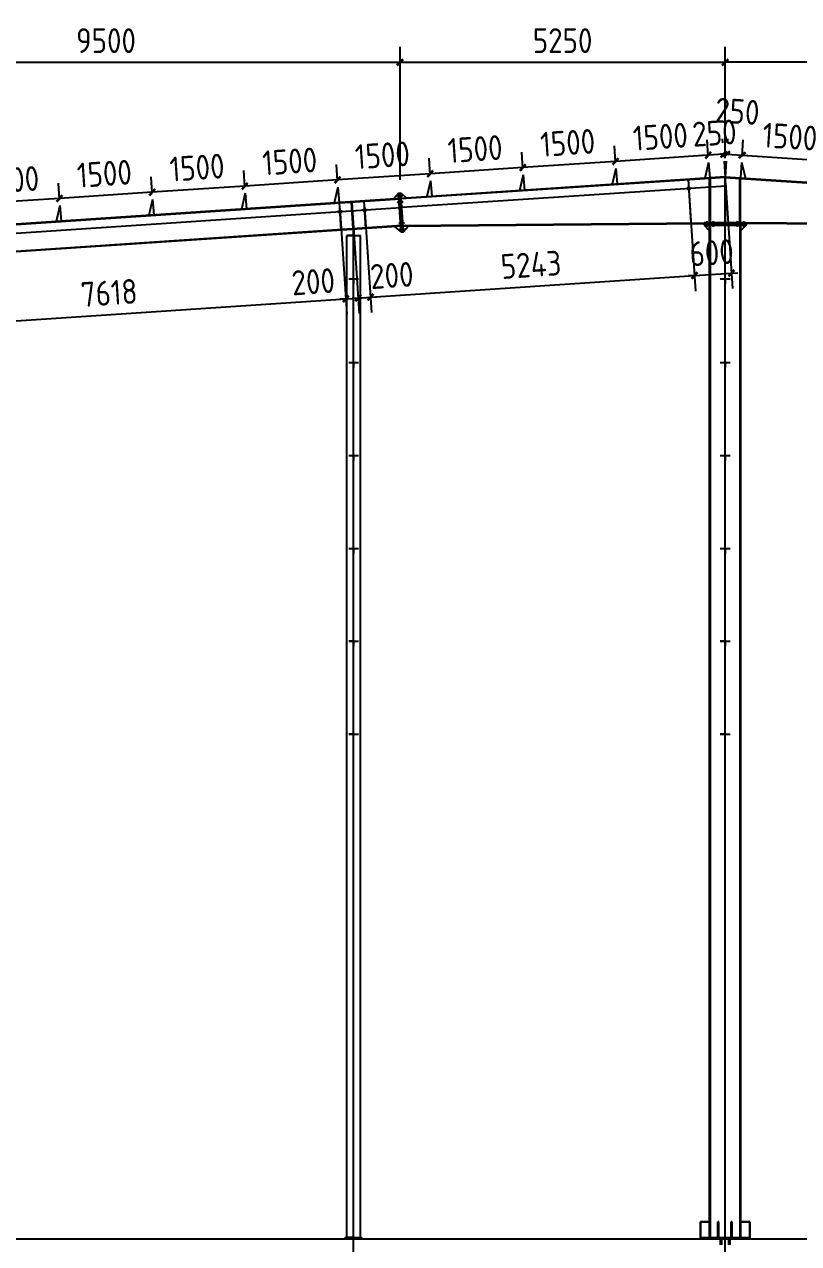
# Model space of a CAD drawing. Extents: x 424415 to 727970, y -73017 to 111783.
# Drawn here: x 677490 to 689995, y 54168 to 73856 of the extents above; entities that cross this region are included whole.
import ezdxf

# ---------------------------------------------------------------- set-up
doc = ezdxf.new("R2010")
doc.units = 0
doc.header["$LTSCALE"] = 1000
doc.header["$MEASUREMENT"] = 0
doc.layers.add('DOTE', color=1, linetype='Continuous')
doc.styles.get("Standard").update_dxf_attribs({"font": 'gbenor.shx', "bigfont": 'gbcbig.shx'})
doc.dimstyles.get("Standard").update_dxf_attribs({"dimscale": 100, "dimtxt": 3.5, "dimasz": 1, "dimexe": 2.5, "dimexo": 3, "dimgap": 1.5, "dimtad": 1, "dimdec": 0, "dimzin": 0, "dimdsep": 46, "dimtxsty": 'Standard', "dimblk": 'ARCHTICK', "dimcen": 0.09, "dimadec": 0, "dimazin": 0, "dimtfac": 1, "dimtdec": 0, "dimtix": 1, "dimtmove": 2, "dimatfit": 3, "dimfxl": 1, "dimtolj": 1, "dimtzin": 0, "dimarcsym": 0})

# ---------------------------------------------------------------- blocks, each defined once
blk = doc.blocks.new('_ArchTick')
at = {"color": 0, "linetype": 'ByBlock', "const_width": 0.4}
blk.add_lwpolyline([(-0.5, -0.5), (0.5, 0.5)], dxfattribs=at)
blk = doc.blocks.new('*D1741')
at = {"color": 3, "lineweight": -2}
for p, q in [((674058, 70711), (674058, 73494)), ((683558, 71344), (683558, 73494)), ((674058, 73244), (683558, 73244))]:
    blk.add_line(p, q, dxfattribs=at)
at = {"layer": 'Defpoints', "color": 0}
for p in [(683558, 73244), (683558, 71044), (674058, 70411)]:
    blk.add_point(p, dxfattribs=at)
at = {"color": 3, "lineweight": -2, "xscale": 100, "yscale": 100, "zscale": 100, "rotation": 180}
blk.add_blockref('_ArchTick', (674058, 73244), dxfattribs=at)
at = {"color": 3, "lineweight": -2, "xscale": 100, "yscale": 100, "zscale": 100}
blk.add_blockref('_ArchTick', (683558, 73244), dxfattribs=at)
at = {"color": 0, "insert": (678808, 73594), "char_height": 400, "attachment_point": 5}
blk.add_mtext('\\A1;9500', dxfattribs=at)
blk = doc.blocks.new('*D1742')
at = {"color": 3, "lineweight": -2}
for p, q in [((683558, 71344), (683558, 73494)), ((688808, 71696), (688808, 73494)), ((683558, 73244), (688808, 73244))]:
    blk.add_line(p, q, dxfattribs=at)
at = {"layer": 'Defpoints', "color": 0}
for p in [(688808, 73244), (688808, 71396), (683558, 71044)]:
    blk.add_point(p, dxfattribs=at)
at = {"color": 3, "lineweight": -2, "xscale": 100, "yscale": 100, "zscale": 100, "rotation": 180}
blk.add_blockref('_ArchTick', (683558, 73244), dxfattribs=at)
at = {"color": 3, "lineweight": -2, "xscale": 100, "yscale": 100, "zscale": 100}
blk.add_blockref('_ArchTick', (688808, 73244), dxfattribs=at)
at = {"color": 0, "insert": (686183, 73594), "char_height": 400, "attachment_point": 5}
blk.add_mtext('\\A1;5250', dxfattribs=at)
blk = doc.blocks.new('*D1739')
at = {"color": 3, "lineweight": -2}
for p, q in [((688808, 71696), (688808, 73494)), ((694058, 71344), (694058, 73494)), ((694058, 73244), (688808, 73244))]:
    blk.add_line(p, q, dxfattribs=at)
at = {"layer": 'Defpoints', "color": 0}
for p in [(688808, 73244), (688808, 71396), (694058, 71044)]:
    blk.add_point(p, dxfattribs=at)
at = {"color": 3, "lineweight": -2, "xscale": 100, "yscale": 100, "zscale": 100, "rotation": 180}
blk.add_blockref('_ArchTick', (688808, 73244), dxfattribs=at)
at = {"color": 3, "lineweight": -2, "xscale": 100, "yscale": 100, "zscale": 100}
blk.add_blockref('_ArchTick', (694058, 73244), dxfattribs=at)
at = {"color": 0, "insert": (691433, 73594), "char_height": 400, "attachment_point": 5}
blk.add_mtext('\\A1;5250', dxfattribs=at)
blk = doc.blocks.new('*D1745')
at = {"color": 3, "lineweight": -2}
for p, q in [((688522, 71928), (688517, 71993)), ((688771, 71945), (688767, 72010)), ((688534, 71744), (688434, 71737)), ((688783, 71761), (688534, 71744)), ((688783, 71761), (688883, 71767))]:
    blk.add_line(p, q, dxfattribs=at)
at = {"layer": 'Defpoints', "color": 0}
for p in [(688534, 71744), (688541, 71629), (688791, 71645)]:
    blk.add_point(p, dxfattribs=at)
at = {"color": 3, "lineweight": -2, "xscale": 100, "yscale": 100, "zscale": 100}
for p, rotation in [((688534, 71744), 3.814074834292158), ((688783, 71761), 183.8140748342922)]:
    blk.add_blockref('_ArchTick', p, dxfattribs=dict(at, rotation=rotation))
at = {"color": 0, "insert": (688635, 72102), "char_height": 400, "attachment_point": 5, "rotation": 3.8141}
blk.add_mtext('\\A1;250', dxfattribs=at)
blk = doc.blocks.new('*D1746')
at = {"color": 3, "lineweight": -2}
for p, q in [((687038, 71629), (687020, 71894)), ((688535, 71728), (688517, 71993)), ((688534, 71744), (687037, 71644))]:
    blk.add_line(p, q, dxfattribs=at)
at = {"layer": 'Defpoints', "color": 0}
for p in [(687037, 71644), (687045, 71529), (688541, 71629)]:
    blk.add_point(p, dxfattribs=at)
at = {"color": 3, "lineweight": -2, "xscale": 100, "yscale": 100, "zscale": 100}
for p, rotation in [((687037, 71644), 183.8140748341314), ((688534, 71744), 3.814074834131418)]:
    blk.add_blockref('_ArchTick', p, dxfattribs=dict(at, rotation=rotation))
at = {"color": 0, "insert": (687762, 72043), "char_height": 400, "attachment_point": 5, "rotation": 3.8141}
blk.add_mtext('\\A1;1500', dxfattribs=at)
blk = doc.blocks.new('*D1747')
at = {"color": 3, "lineweight": -2}
for p, q in [((687038, 71629), (687020, 71894)), ((685541, 71529), (685524, 71794)), ((687037, 71644), (685540, 71544))]:
    blk.add_line(p, q, dxfattribs=at)
at = {"layer": 'Defpoints', "color": 0}
for p in [(685540, 71544), (687045, 71529), (685548, 71429)]:
    blk.add_point(p, dxfattribs=at)
at = {"color": 3, "lineweight": -2, "xscale": 100, "yscale": 100, "zscale": 100}
for p, rotation in [((687037, 71644), 3.814074834131418), ((685540, 71544), 183.8140748341314)]:
    blk.add_blockref('_ArchTick', p, dxfattribs=dict(at, rotation=rotation))
at = {"color": 0, "insert": (686265, 71944), "char_height": 400, "attachment_point": 5, "rotation": 3.8141}
blk.add_mtext('\\A1;1500', dxfattribs=at)
blk = doc.blocks.new('*D1748')
at = {"color": 3, "lineweight": -2}
for p, q in [((684045, 71429), (684027, 71694)), ((685541, 71529), (685524, 71794)), ((685540, 71544), (684044, 71445))]:
    blk.add_line(p, q, dxfattribs=at)
at = {"layer": 'Defpoints', "color": 0}
for p in [(684044, 71445), (684051, 71329), (685548, 71429)]:
    blk.add_point(p, dxfattribs=at)
at = {"color": 3, "lineweight": -2, "xscale": 100, "yscale": 100, "zscale": 100}
for p, rotation in [((684044, 71445), 183.8140748341314), ((685540, 71544), 3.814074834131418)]:
    blk.add_blockref('_ArchTick', p, dxfattribs=dict(at, rotation=rotation))
at = {"color": 0, "insert": (684769, 71844), "char_height": 400, "attachment_point": 5, "rotation": 3.8141}
blk.add_mtext('\\A1;1500', dxfattribs=at)
blk = doc.blocks.new('*D1749')
at = {"color": 3, "lineweight": -2}
for p, q in [((684045, 71429), (684027, 71694)), ((682548, 71329), (682530, 71594)), ((684044, 71445), (682547, 71345))]:
    blk.add_line(p, q, dxfattribs=at)
at = {"layer": 'Defpoints', "color": 0}
for p in [(682547, 71345), (684051, 71329), (682555, 71229)]:
    blk.add_point(p, dxfattribs=at)
at = {"color": 3, "lineweight": -2, "xscale": 100, "yscale": 100, "zscale": 100}
for p, rotation in [((684044, 71445), 3.814074834131418), ((682547, 71345), 183.8140748341314)]:
    blk.add_blockref('_ArchTick', p, dxfattribs=dict(at, rotation=rotation))
at = {"color": 0, "insert": (683272, 71744), "char_height": 400, "attachment_point": 5, "rotation": 3.8141}
blk.add_mtext('\\A1;1500', dxfattribs=at)
blk = doc.blocks.new('*D1750')
at = {"color": 3, "lineweight": -2}
for p, q in [((681051, 71229), (681034, 71495)), ((682548, 71329), (682530, 71594)), ((682547, 71345), (681050, 71245))]:
    blk.add_line(p, q, dxfattribs=at)
at = {"layer": 'Defpoints', "color": 0}
for p in [(681050, 71245), (681058, 71130), (682555, 71229)]:
    blk.add_point(p, dxfattribs=at)
at = {"color": 3, "lineweight": -2, "xscale": 100, "yscale": 100, "zscale": 100}
for p, rotation in [((681050, 71245), 183.8140748341314), ((682547, 71345), 3.814074834131418)]:
    blk.add_blockref('_ArchTick', p, dxfattribs=dict(at, rotation=rotation))
at = {"color": 0, "insert": (681775, 71644), "char_height": 400, "attachment_point": 5, "rotation": 3.8141}
blk.add_mtext('\\A1;1500', dxfattribs=at)
blk = doc.blocks.new('*D1751')
at = {"color": 3, "lineweight": -2}
for p, q in [((681051, 71229), (681034, 71495)), ((679555, 71130), (679537, 71395)), ((681050, 71245), (679554, 71145))]:
    blk.add_line(p, q, dxfattribs=at)
at = {"layer": 'Defpoints', "color": 0}
for p in [(679554, 71145), (681058, 71130), (679561, 71030)]:
    blk.add_point(p, dxfattribs=at)
at = {"color": 3, "lineweight": -2, "xscale": 100, "yscale": 100, "zscale": 100}
for p, rotation in [((681050, 71245), 3.814074834131418), ((679554, 71145), 183.8140748341314)]:
    blk.add_blockref('_ArchTick', p, dxfattribs=dict(at, rotation=rotation))
at = {"color": 0, "insert": (680279, 71544), "char_height": 400, "attachment_point": 5, "rotation": 3.8141}
blk.add_mtext('\\A1;1500', dxfattribs=at)
blk = doc.blocks.new('*D1752')
at = {"color": 3, "lineweight": -2}
for p, q in [((678058, 71030), (678040, 71295)), ((679555, 71130), (679537, 71395)), ((679554, 71145), (678057, 71046))]:
    blk.add_line(p, q, dxfattribs=at)
at = {"layer": 'Defpoints', "color": 0}
for p in [(678057, 71046), (678065, 70930), (679561, 71030)]:
    blk.add_point(p, dxfattribs=at)
at = {"color": 3, "lineweight": -2, "xscale": 100, "yscale": 100, "zscale": 100}
for p, rotation in [((678057, 71046), 183.8140748341314), ((679554, 71145), 3.814074834131418)]:
    blk.add_blockref('_ArchTick', p, dxfattribs=dict(at, rotation=rotation))
at = {"color": 0, "insert": (678782, 71445), "char_height": 400, "attachment_point": 5, "rotation": 3.8141}
blk.add_mtext('\\A1;1500', dxfattribs=at)
blk = doc.blocks.new('*D1753')
at = {"color": 3, "lineweight": -2}
for p, q in [((678058, 71030), (678040, 71295)), ((676561, 70930), (676544, 71195)), ((678057, 71046), (676560, 70946))]:
    blk.add_line(p, q, dxfattribs=at)
at = {"layer": 'Defpoints', "color": 0}
for p in [(676560, 70946), (678065, 70930), (676568, 70830)]:
    blk.add_point(p, dxfattribs=at)
at = {"color": 3, "lineweight": -2, "xscale": 100, "yscale": 100, "zscale": 100}
for p, rotation in [((678057, 71046), 3.814074834131418), ((676560, 70946), 183.8140748341314)]:
    blk.add_blockref('_ArchTick', p, dxfattribs=dict(at, rotation=rotation))
at = {"color": 0, "insert": (677285, 71345), "char_height": 400, "attachment_point": 5, "rotation": 3.8141}
blk.add_mtext('\\A1;1500', dxfattribs=at)
blk = doc.blocks.new('*D1740')
at = {"color": 3, "lineweight": -2}
for p, q in [((688845, 71945), (688850, 72010)), ((689095, 71928), (689099, 71993)), ((688833, 71761), (688733, 71767)), ((688833, 71761), (689083, 71744)), ((689083, 71744), (689182, 71737))]:
    blk.add_line(p, q, dxfattribs=at)
at = {"layer": 'Defpoints', "color": 0}
for p in [(689083, 71744), (688825, 71645), (689075, 71629)]:
    blk.add_point(p, dxfattribs=at)
at = {"color": 3, "lineweight": -2, "xscale": 100, "yscale": 100, "zscale": 100}
for p, rotation in [((688833, 71761), 356.1859251657079), ((689083, 71744), 176.1859251657079)]:
    blk.add_blockref('_ArchTick', p, dxfattribs=dict(at, rotation=rotation))
at = {"color": 0, "insert": (689006, 72452), "char_height": 400, "attachment_point": 5, "rotation": 356.1859}
blk.add_mtext('\\A1;250', dxfattribs=at)
blk = doc.blocks.new('*D1759')
at = {"color": 3, "lineweight": -2}
for p, q in [((689081, 71728), (689099, 71993)), ((690578, 71629), (690596, 71894)), ((689083, 71744), (690579, 71644))]:
    blk.add_line(p, q, dxfattribs=at)
at = {"layer": 'Defpoints', "color": 0}
for p in [(689075, 71629), (690571, 71529), (690579, 71644)]:
    blk.add_point(p, dxfattribs=at)
at = {"color": 3, "lineweight": -2, "xscale": 100, "yscale": 100, "zscale": 100}
for p, rotation in [((689083, 71744), 176.1859251658686), ((690579, 71644), 356.1859251658686)]:
    blk.add_blockref('_ArchTick', p, dxfattribs=dict(at, rotation=rotation))
at = {"color": 0, "insert": (689854, 72043), "char_height": 400, "attachment_point": 5, "rotation": 356.1859}
blk.add_mtext('\\A1;1500', dxfattribs=at)
blk = doc.blocks.new('*D2215')
at = {"color": 3, "lineweight": -2}
for p, q in [((682585, 70881), (682698, 69176)), ((674984, 70374), (675098, 68669)), ((675081, 68918), (682682, 69425))]:
    blk.add_line(p, q, dxfattribs=at)
at = {"layer": 'Defpoints', "color": 0}
for p in [(682578, 70980), (674977, 70474), (682682, 69425)]:
    blk.add_point(p, dxfattribs=at)
at = {"color": 3, "lineweight": -2, "xscale": 100, "yscale": 100, "zscale": 100}
for p, rotation in [((682682, 69425), 3.814074834281624), ((675081, 68918), 183.8140748342816)]:
    blk.add_blockref('_ArchTick', p, dxfattribs=dict(at, rotation=rotation))
at = {"color": 0, "insert": (678858, 69521), "char_height": 400, "attachment_point": 5, "rotation": 3.8141}
blk.add_mtext('\\A1;7618', dxfattribs=at)
blk = doc.blocks.new('*D2216')
at = {"color": 3, "lineweight": -2}
for p, q in [((682585, 70881), (682698, 69176)), ((682784, 70894), (682898, 69189)), ((682682, 69425), (682582, 69419)), ((682682, 69425), (682881, 69438)), ((682881, 69438), (682981, 69445))]:
    blk.add_line(p, q, dxfattribs=at)
at = {"layer": 'Defpoints', "color": 0}
for p in [(682578, 70980), (682778, 70994), (682881, 69438)]:
    blk.add_point(p, dxfattribs=at)
at = {"color": 3, "lineweight": -2, "xscale": 100, "yscale": 100, "zscale": 100}
for p, rotation in [((682881, 69438), 183.8140748342816), ((682682, 69425), 3.814074834281618)]:
    blk.add_blockref('_ArchTick', p, dxfattribs=dict(at, rotation=rotation))
at = {"color": 0, "insert": (682155, 69702), "char_height": 400, "attachment_point": 5, "rotation": 3.8141}
blk.add_mtext('\\A1;200', dxfattribs=at)
blk = doc.blocks.new('*D2217')
at = {"color": 3, "lineweight": -2}
for p, q in [((682784, 70894), (682898, 69189)), ((682984, 70907), (683098, 69202)), ((682881, 69438), (682782, 69432)), ((682881, 69438), (683081, 69452)), ((683081, 69452), (683181, 69458))]:
    blk.add_line(p, q, dxfattribs=at)
at = {"layer": 'Defpoints', "color": 0}
for p in [(682778, 70994), (682977, 71007), (683081, 69452)]:
    blk.add_point(p, dxfattribs=at)
at = {"color": 3, "lineweight": -2, "xscale": 100, "yscale": 100, "zscale": 100}
for p, rotation in [((682881, 69438), 3.814074834281618), ((683081, 69452), 183.8140748342816)]:
    blk.add_blockref('_ArchTick', p, dxfattribs=dict(at, rotation=rotation))
at = {"color": 0, "insert": (683424, 69803), "char_height": 400, "attachment_point": 5, "rotation": 3.8141}
blk.add_mtext('\\A1;200', dxfattribs=at)
blk = doc.blocks.new('*D2218')
at = {"color": 3, "lineweight": -2}
for p, q in [((688216, 71256), (688329, 69551)), ((682984, 70907), (683098, 69202)), ((683081, 69452), (688313, 69801))]:
    blk.add_line(p, q, dxfattribs=at)
at = {"layer": 'Defpoints', "color": 0}
for p in [(688209, 71356), (682977, 71007), (688313, 69801)]:
    blk.add_point(p, dxfattribs=at)
at = {"color": 3, "lineweight": -2, "xscale": 100, "yscale": 100, "zscale": 100}
for p, rotation in [((688313, 69801), 3.814074834281624), ((683081, 69452), 183.8140748342816)]:
    blk.add_blockref('_ArchTick', p, dxfattribs=dict(at, rotation=rotation))
at = {"color": 0, "insert": (685673, 69975), "char_height": 400, "attachment_point": 5, "rotation": 3.8141}
blk.add_mtext('\\A1;5243', dxfattribs=at)
blk = doc.blocks.new('*D2219')
at = {"color": 3, "lineweight": -2}
for p, q in [((688814, 71296), (688928, 69591)), ((688216, 71256), (688329, 69551)), ((688313, 69801), (688213, 69794)), ((688313, 69801), (688911, 69840)), ((688911, 69840), (689011, 69847))]:
    blk.add_line(p, q, dxfattribs=at)
at = {"layer": 'Defpoints', "color": 0}
for p in [(688209, 71356), (688808, 71396), (688911, 69840)]:
    blk.add_point(p, dxfattribs=at)
at = {"color": 3, "lineweight": -2, "xscale": 100, "yscale": 100, "zscale": 100}
for p, rotation in [((688911, 69840), 183.8140748342816), ((688313, 69801), 3.814074834281618)]:
    blk.add_blockref('_ArchTick', p, dxfattribs=dict(at, rotation=rotation))
at = {"color": 0, "insert": (688589, 70170), "char_height": 400, "attachment_point": 5, "rotation": 3.8141}
blk.add_mtext('\\A1;600', dxfattribs=at)

msp = doc.modelspace()

# ---------------------------------------------------------------- linework, layer by layer
for p, q in [((687044.8, 71528.8), (686981.6, 71274)), ((687044.8, 71528.8), (687061.4, 71279.3)), ((688541.5, 71628.6), (688478.3, 71373.8)), ((688541.5, 71628.6), (688558.1, 71379.1)), ((688790.9, 71645.2), (688807.6, 71395.8)), ((688824.2, 71645.2), (688807.6, 71395.8)), ((689073.6, 71628.6), (689057, 71379.1)), ((689073.6, 71628.6), (689136.8, 71373.8)), ((688807.6, 71395.8), (683575.4, 71046.9)), ((688808.2, 71385.8), (683576.1, 71037)), ((684051.5, 71329.2), (683988.3, 71074.5)), ((684051.5, 71329.2), (684068.1, 71079.8)), ((685548.1, 71429), (685484.9, 71174.2)), ((685548.1, 71429), (685564.8, 71179.6)), ((688557.6, 70651.1), (688557.6, 71369.1)), ((688569.6, 70651.1), (688569.6, 71369.9)), ((688806.9, 71385.8), (694039.1, 71037)), ((688807.6, 71395.8), (688807.6, 70651.1)), ((688807.6, 71395.8), (694039.7, 71046.9)), ((689045.6, 70651.1), (689045.6, 71369.9)), ((689057.6, 70651.1), (689057.6, 71369.1)), ((681058.1, 71129.7), (680994.9, 70874.9)), ((681058.1, 71129.7), (681074.7, 70880.2)), ((682554.8, 71229.5), (682491.6, 70974.7)), ((682554.8, 71229.5), (682571.4, 70980)), ((683533.6, 71132.4), (683451.7, 71038.7)), ((683506.7, 71085.5), (683602.5, 71091.9)), ((683526, 71096.8), (683581.8, 71100.5)), ((683527.3, 71076.8), (683583.2, 71080.5)), ((683533.6, 71132.4), (683569.5, 71134.8)), ((683575.4, 70505.7), (683533.6, 71132.4)), ((683593.4, 70506.9), (683551.6, 71133.6)), ((683611.3, 70508.1), (683569.5, 71134.8)), ((683569.5, 71134.8), (683663.2, 71052.8)), ((688817.5, 71246.1), (683585.4, 70897.3)), ((688264.8, 71209.1), (688173, 71203.2)), ((688233.1, 71218.1), (688203.2, 71216.2)), ((688234.6, 71196.2), (688204.6, 71194.2)), ((688216.9, 71237.1), (688220.9, 71175.2)), ((683557.6, 71045.8), (674075.5, 70413.6)), ((683558.2, 71035.8), (674076.2, 70403.6)), ((683567.5, 70896.1), (674085.5, 70263.9)), ((678064.7, 70930.1), (678001.6, 70675.4)), ((678064.7, 70930.1), (678081.4, 70680.7)), ((679561.4, 71029.9), (679498.2, 70775.1)), ((679561.4, 71029.9), (679578.1, 70780.5)), ((682985.2, 70888.3), (682989.2, 70826.5)), ((683513.3, 70985.7), (683609.1, 70992.1)), ((683532.6, 70997), (683588.5, 71000.7)), ((683534, 70977), (683589.8, 70980.8)), ((682634, 70833.8), (682542.2, 70827.8)), ((682602.3, 70842.7), (682572.4, 70840.8)), ((682603.7, 70820.8), (682573.8, 70818.8)), ((682586.1, 70861.7), (682590.1, 70799.9)), ((683033.1, 70860.4), (682941.3, 70854.4)), ((683001.4, 70869.3), (682971.5, 70867.4)), ((683002.8, 70847.4), (682972.9, 70845.4)), ((683586.7, 70606.7), (674104.8, 69974.6)), ((683587.4, 70596.7), (674105.5, 69964.6)), ((683575.4, 70505.7), (683479.6, 70589.6)), ((683535.9, 70646.4), (683631.7, 70652.8)), ((683542.6, 70546.7), (683638.4, 70553)), ((683555.2, 70657.7), (683611.1, 70661.5)), ((683556.6, 70637.8), (683612.4, 70641.5)), ((683561.9, 70558), (683617.8, 70561.7)), ((683563.2, 70538), (683619.1, 70541.7)), ((683575.4, 70505.7), (683611.3, 70508.1)), ((683605.2, 70607.9), (688467, 70651.1)), ((683605.3, 70597.9), (688467, 70641.1)), ((683611.3, 70508.1), (683695.3, 70595.3)), ((688467, 70651.1), (689147, 70651.1)), ((688467, 70651.1), (688467, 70615.1)), ((689045.6, 70633.1), (688467, 70633.1)), ((689147, 70633.1), (688467, 70633.1)), ((688467, 70615.1), (689147, 70615.1)), ((688467, 70615.1), (688557.6, 70524.5)), ((689148.2, 70651.1), (688468.2, 70651.1)), ((688468.2, 70633.1), (688557.6, 70633.1)), ((688468.2, 70633.1), (688557.6, 70633.1)), ((688468.2, 70633.1), (689148.2, 70633.1)), ((689148.2, 70615.1), (688468.2, 70615.1)), ((688502, 70661.1), (688502, 70605.1)), ((688512, 70681.1), (688512, 70585.1)), ((688522, 70661.1), (688522, 70605.1)), ((688557.6, 54265.8), (688557.6, 70615.1)), ((688569.6, 70633.1), (689148.2, 70633.1)), ((688569.6, 54265.8), (688569.6, 70615.1)), ((688602, 70661.1), (688602, 70605.1)), ((688612, 70681.1), (688612, 70585.1)), ((688622, 70661.1), (688622, 70605.1)), ((688992, 70661.1), (688992, 70605.1)), ((689002, 70681.1), (689002, 70585.1)), ((689012, 70661.1), (689012, 70605.1)), ((689045.6, 70615.1), (689045.6, 54265.8)), ((689147, 70633.1), (689057.6, 70633.1)), ((689147, 70633.1), (689057.6, 70633.1)), ((689057.6, 70615.1), (689057.6, 54265.8)), ((689148.2, 70615.1), (689057.6, 70524.5)), ((689092, 70661.1), (689092, 70605.1)), ((689102, 70681.1), (689102, 70585.1)), ((689112, 70661.1), (689112, 70605.1)), ((689148.2, 70633.1), (689148.2, 70651.1)), ((694009.9, 70607.9), (689148.2, 70651.1)), ((694009.8, 70597.9), (689148.2, 70641.1)), ((689148.2, 70633.1), (689148.2, 70615.1)), ((682697.6, 54265.8), (682697.6, 70444.8)), ((682807.6, 70444.8), (682697.6, 70444.8)), ((682697.6, 70444.8), (682917.6, 70444.8)), ((682917.6, 54265.8), (682917.6, 70444.8)), ((688407.6, 54267.8), (688407.6, 54517.8)), ((688407.6, 54517.8), (688569.6, 54517.8)), ((688569.6, 54517.8), (688407.6, 54517.8)), ((688407.6, 54517.8), (688407.6, 54267.8)), ((688691.6, 54265.8), (688691.6, 54517.8)), ((688691.6, 54517.8), (688707.6, 54517.8)), ((688691.6, 54265.8), (688691.6, 54517.8)), ((688707.6, 54517.8), (688691.6, 54517.8)), ((688707.6, 54265.8), (688707.6, 54517.8)), ((688707.6, 54265.8), (688707.6, 54517.8)), ((688907.6, 54265.8), (688907.6, 54517.8)), ((688907.6, 54517.8), (688923.6, 54517.8)), ((688907.6, 54265.8), (688907.6, 54517.8)), ((688923.6, 54517.8), (688907.6, 54517.8)), ((688923.6, 54265.8), (688923.6, 54517.8)), ((688923.6, 54265.8), (688923.6, 54517.8)), ((689045.6, 54517.8), (689207.6, 54517.8)), ((689207.6, 54517.8), (689045.6, 54517.8)), ((689207.6, 54517.8), (689207.6, 54267.8)), ((689207.6, 54267.8), (689207.6, 54517.8)), ((682672.6, 54265.8), (682942.6, 54265.8)), ((682672.6, 54245.8), (682672.6, 54265.8)), ((682672.6, 54245.8), (682942.6, 54245.8)), ((682807.6, 54265.8), (682697.6, 54265.8)), ((682942.6, 54245.8), (682942.6, 54265.8)), ((688407.6, 54267.8), (688407.6, 54245.8)), ((688407.6, 54245.8), (688407.6, 54267.8)), ((688407.6, 54265.8), (689207.6, 54265.8)), ((688407.6, 54245.8), (689207.6, 54245.8)), ((689207.6, 54245.8), (688407.6, 54245.8)), ((689207.6, 54245.8), (688407.6, 54245.8)), ((688407.6, 54245.8), (689207.6, 54245.8)), ((689207.6, 54245.8), (689207.6, 54267.8)), ((689207.6, 54267.8), (689207.6, 54245.8))]:
    msp.add_line(p, q)
at = {"color": 1}
for p, q in [((688208.9, 71355.8), (688256, 70649.2)), ((682608, 70531.5), (682578.1, 70980.5)), ((682807.6, 70544.8), (682777.6, 70993.8)), ((683007.1, 70558.1), (682977.2, 71007.1))]:
    msp.add_line(p, q, dxfattribs=at)
at = {"color": 0}
for p, q in [((683526, 71096.8), (683527.3, 71076.8)), ((683572.5, 71089.9), (683582.5, 71090.5)), ((683582.5, 71090.5), (683581.8, 71100.5)), ((683581.8, 71100.5), (683583.2, 71080.5)), ((682801.9, 70554.4), (682773.3, 70983.4)), ((682811.9, 70555.1), (682783.3, 70984.1)), ((683532.6, 70997), (683534, 70977)), ((683579.2, 70990.1), (683589.2, 70990.7)), ((683589.2, 70990.7), (683588.5, 71000.7)), ((683588.5, 71000.7), (683589.8, 70980.8)), ((683555.2, 70657.7), (683556.6, 70637.8)), ((683561.9, 70558), (683563.2, 70538)), ((683601.8, 70650.8), (683611.8, 70651.5)), ((683608.5, 70551.1), (683618.4, 70551.7)), ((683611.8, 70651.5), (683611.1, 70661.5)), ((683611.1, 70661.5), (683612.4, 70641.5)), ((683618.4, 70551.7), (683617.8, 70561.7)), ((683617.8, 70561.7), (683619.1, 70541.7)), ((688502, 70661.1), (688522, 70661.1)), ((688502, 70605.1), (688522, 70605.1)), ((688602, 70661.1), (688622, 70661.1)), ((688602, 70605.1), (688622, 70605.1)), ((688992, 70661.1), (689012, 70661.1)), ((688992, 70605.1), (689012, 70605.1)), ((689092, 70661.1), (689112, 70661.1)), ((689092, 70605.1), (689112, 70605.1)), ((682727.6, 69745.8), (682887.6, 69745.8)), ((682807.6, 69745.8), (682807.6, 69665.8)), ((688727.6, 69745.8), (688887.6, 69745.8)), ((688807.6, 69745.8), (688807.6, 69665.8)), ((682727.6, 68394.7), (682887.6, 68394.7)), ((682807.6, 68394.7), (682807.6, 68314.7)), ((688727.6, 68394.7), (688887.6, 68394.7)), ((688807.6, 68394.7), (688807.6, 68314.7)), ((682727.6, 66894.7), (682887.6, 66894.7)), ((682807.6, 66894.7), (682807.6, 66814.7)), ((688727.6, 66894.7), (688887.6, 66894.7)), ((688807.6, 66894.7), (688807.6, 66814.7)), ((682727.6, 65394.7), (682887.6, 65394.7)), ((682807.6, 65394.7), (682807.6, 65314.7)), ((688727.6, 65394.7), (688887.6, 65394.7)), ((688807.6, 65394.7), (688807.6, 65314.7)), ((682807.6, 63894.7), (682727.6, 63894.7)), ((682727.6, 63894.7), (682887.6, 63894.7)), ((682807.6, 63894.7), (682807.6, 63814.7)), ((688807.6, 63894.7), (688727.6, 63894.7)), ((688727.6, 63894.7), (688887.6, 63894.7)), ((688807.6, 63894.7), (688807.6, 63814.7)), ((682807.6, 62395.8), (682807.6, 62475.8)), ((688807.6, 62395.8), (688807.6, 62475.8)), ((682807.6, 62395.8), (682727.6, 62395.8)), ((682727.6, 62395.8), (682887.6, 62395.8)), ((688807.6, 62395.8), (688727.6, 62395.8)), ((688727.6, 62395.8), (688887.6, 62395.8))]:
    msp.add_line(p, q, dxfattribs=at)
at = {"color": 6}
for p, q in [((688727.6, 54245.8), (688727.6, 54145.8)), ((688747.6, 54245.8), (688747.6, 54145.8)), ((688867.6, 54145.8), (688867.6, 54245.8)), ((688887.6, 54145.8), (688887.6, 54245.8))]:
    msp.add_line(p, q, dxfattribs=at)
for centre, start, end in [((688203.9, 71205.2), 93.70375, 273.70416), ((688233.8, 71207.1), 273.70442, 93.70375), ((682573.1, 70829.8), 93.70375, 273.70416), ((682603, 70831.8), 273.70442, 93.70375), ((682972.2, 70856.4), 93.70375, 273.70416), ((683002.1, 70858.4), 273.70442, 93.70375)]:
    msp.add_arc(centre, 11, start, end)
at = {"layer": 'DOTE'}
for p, q in [((688807.6, 53245.8), (688807.6, 71395.8)), ((682807.6, 53245.8), (682807.6, 70554.8)), ((674672.6, 54245.8), (709807.6, 54245.8)), ((674672.6, 54245.8), (724587.6, 54245.8))]:
    msp.add_line(p, q, dxfattribs=at)

# ---------------------------------------------------------------- dimensions: what is measured, and where the dimension line sits
for base, p1, p2, picture, middle in [((683557.6, 73243.9), (674057.6, 70410.7), (683557.6, 71044), '*D1741', (678807.6, 73593.9)), ((688807.6, 73243.9), (683557.6, 71044), (688807.6, 71395.8), '*D1742', (686182.6, 73593.9))]:
    dim = msp.add_linear_dim(base=base, p1=p1, p2=p2, dimstyle='Standard', override={"dimtxt": 4, "dimclrd": 3, "dimclre": 3})
    dim.commit()
    dim.dimension.update_dxf_attribs({"geometry": picture, "text_midpoint": middle})
for base, p1, p2, angle, override, picture, middle in [((688807.6, 73243.9), (694057.6, 71044), (688807.6, 71395.8), 180, {"dimtxt": 4, "dimclrd": 3, "dimclre": 3}, '*D1739', (691432.6, 73593.9)), ((687037.1, 71644.2), (688541.5, 71628.6), (687044.8, 71528.8), 3.81407, {"dimtxt": 4, "dimexo": 1, "dimclrd": 3, "dimclre": 3}, '*D1746', (687762.2, 72043.4)), ((690579.2, 71644.2), (689074.8, 71628.6), (690571.5, 71528.8), 176.18593, {"dimtxt": 4, "dimexo": 1, "dimclrd": 3, "dimclre": 3}, '*D1759', (689854.1, 72043.4)), ((684043.8, 71444.7), (685548.1, 71429), (684051.5, 71329.2), 3.81407, {"dimtxt": 4, "dimexo": 1, "dimclrd": 3, "dimclre": 3}, '*D1748', (684768.8, 71843.8)), ((685540.4, 71544.5), (687044.8, 71528.8), (685548.1, 71429), 3.81407, {"dimtxt": 4, "dimexo": 1, "dimclrd": 3, "dimclre": 3}, '*D1747', (686265.5, 71943.6)), ((681050.4, 71245.1), (682554.8, 71229.5), (681058.1, 71129.7), 3.81407, {"dimtxt": 4, "dimexo": 1, "dimclrd": 3, "dimclre": 3}, '*D1750', (681775.5, 71644.2)), ((682547.1, 71344.9), (684051.5, 71329.2), (682554.8, 71229.5), 3.81407, {"dimtxt": 4, "dimexo": 1, "dimclrd": 3, "dimclre": 3}, '*D1749', (683272.1, 71744)), ((678057.1, 71045.6), (679561.4, 71029.9), (678064.7, 70930.1), 3.81407, {"dimtxt": 4, "dimexo": 1, "dimclrd": 3, "dimclre": 3}, '*D1752', (678782.1, 71444.7)), ((679553.7, 71145.3), (681058.1, 71129.7), (679561.4, 71029.9), 3.81407, {"dimtxt": 4, "dimexo": 1, "dimclrd": 3, "dimclre": 3}, '*D1751', (680278.8, 71544.5)), ((676560.4, 70945.8), (678064.7, 70930.1), (676568.1, 70830.3), 3.81407, {"dimtxt": 4, "dimexo": 1, "dimclrd": 3, "dimclre": 3}, '*D1753', (677285.4, 71344.9)), ((688312.6, 69800.6), (682977.2, 71007.1), (688208.9, 71355.8), 183.81407, {"dimtxt": 4, "dimexo": 1, "dimclrd": 3, "dimclre": 3}, '*D2218', (685673.4, 69975.4)), ((688911.3, 69840.5), (688208.9, 71355.8), (688807.6, 71395.8), 183.81407, {"dimtxt": 4, "dimexo": 1, "dimclrd": 3, "dimclre": 3}, '*D2219', (688588.6, 70169.8)), ((682681.8, 69425.2), (674977.2, 70473.7), (682578.1, 70980.5), 183.81407, {"dimtxt": 4, "dimexo": 1, "dimclrd": 3, "dimclre": 3}, '*D2215', (678858, 69521.1))]:
    dim = msp.add_linear_dim(base=base, p1=p1, p2=p2, angle=angle, dimstyle='Standard', override=override)
    dim.commit()
    dim.dimension.update_dxf_attribs({"geometry": picture, "text_midpoint": middle})
for base, p1, p2, angle, override, picture, middle, dimtype in [((689082.5, 71744), (688825.4, 71645.2), (689074.8, 71628.6), 356.18593, {"dimtxt": 4, "dimclrd": 3, "dimclre": 3}, '*D1740', (689005.8, 72452), 161), ((682881.3, 69438.5), (682578.1, 70980.5), (682777.6, 70993.8), 183.81407, {"dimtxt": 4, "dimexo": 1, "dimclrd": 3, "dimclre": 3}, '*D2216', (682154.7, 69702.2), 160), ((683080.9, 69451.8), (682777.6, 70993.8), (682977.2, 71007.1), 183.81407, {"dimtxt": 4, "dimexo": 1, "dimclrd": 3, "dimclre": 3}, '*D2217', (683423.9, 69803), 160)]:
    dim = msp.add_linear_dim(base=base, p1=p1, p2=p2, angle=angle, dimstyle='Standard', override=override)
    dim.commit()
    dim.dimension.update_dxf_attribs({"geometry": picture, "text_midpoint": middle, "dimtype": dimtype})
dim = msp.add_aligned_dim(p1=(688790.9, 71645.2), p2=(688541.5, 71628.6), distance=-115.7, dimstyle='Standard', override={"dimtxt": 4, "dimclrd": 3, "dimclre": 3})
dim.commit()
dim.dimension.update_dxf_attribs({"geometry": '*D1745', "text_midpoint": (688635.2, 72101.6)})

doc.saveas('drawing.dxf')
